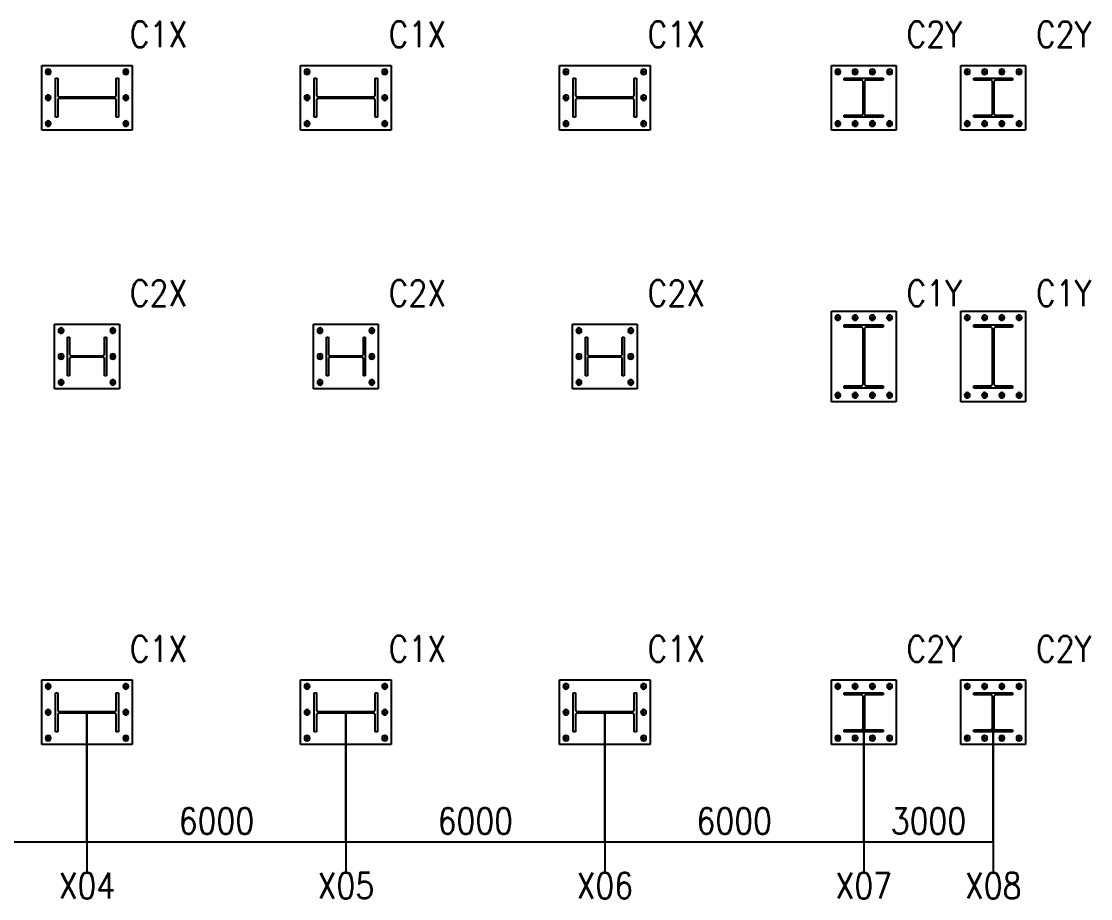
# Model space of a CAD drawing. Extents: x -230746 to 324000, y -671400 to 84185.
# Drawn here: x -208520 to -183742, y -26151 to -5811 of the extents above; entities that cross this region are included whole.
import ezdxf
from ezdxf.enums import TextEntityAlignment as Align

# ---------------------------------------------------------------- set-up
doc = ezdxf.new("R2010")
doc.units = 0
doc.header["$MEASUREMENT"] = 0
for name, color, linetype in [('_1-7_GRID', 7, 'CONTINUOUS'), ('_1-8_DIM', 7, 'CONTINUOUS'), ('_4-6_CS-M', 7, 'CONTINUOUS'), ('_4-A_C-TX', 7, 'CONTINUOUS'), ('bolt', 2, 'CONTINUOUS')]:
    doc.layers.add(name, color=color, linetype=linetype)
doc.styles.add('DRACAD', font='txt', dxfattribs={"width": 0.85, "bigfont": 'extfont2'})

msp = doc.modelspace()

# ---------------------------------------------------------------- linework, layer by layer
at = {"layer": '_1-7_GRID'}
for p, q in [((-207000, -24830.56301), (-207000, -21830.56301)), ((-201000, -24830.56301), (-201000, -21830.56301)), ((-195000, -24830.56301), (-195000, -21830.56301)), ((-189000, -24830.56301), (-189000, -21830.56301)), ((-186000, -24830.56301), (-186000, -21830.56301)), ((-225000, -24830.56301), (-186000, -24830.56301))]:
    msp.add_line(p, q, dxfattribs=at)
at = {"layer": '_1-8_DIM'}
for p, q in [((-207000, -21830.56301), (-207000, -25550.56301)), ((-201000, -21830.56301), (-201000, -25550.56301)), ((-195000, -21830.56301), (-195000, -25550.56301)), ((-189000, -21830.56301), (-189000, -25550.56301)), ((-186000, -21830.56301), (-186000, -25550.56301))]:
    msp.add_line(p, q, dxfattribs=at)
at = {"layer": '_4-6_CS-M'}
for p, q in [((-208050, -8330.56301), (-208050, -6830.56301)), ((-208050, -6830.56301), (-205950, -6830.56301)), ((-205950, -6830.56301), (-205950, -8330.56301)), ((-202050, -8330.56301), (-202050, -6830.56301)), ((-202050, -6830.56301), (-199950, -6830.56301)), ((-199950, -6830.56301), (-199950, -8330.56301)), ((-196050, -8330.56301), (-196050, -6830.56301)), ((-196050, -6830.56301), (-193950, -6830.56301)), ((-193950, -6830.56301), (-193950, -8330.56301)), ((-189750, -8330.56301), (-189750, -6830.56301)), ((-189750, -6830.56301), (-188250, -6830.56301)), ((-188250, -6830.56301), (-188250, -8330.56301)), ((-186750, -8330.56301), (-186750, -6830.56301)), ((-186750, -6830.56301), (-185250, -6830.56301)), ((-185250, -6830.56301), (-185250, -8330.56301)), ((-207732, -7130.56301), (-207678, -7130.56301)), ((-207732, -8030.56301), (-207732, -7130.56301)), ((-207678, -7130.56301), (-207678, -7525.06301)), ((-206322, -7130.56301), (-206268, -7130.56301)), ((-206322, -7525.06301), (-206322, -7130.56301)), ((-206268, -7130.56301), (-206268, -8030.56301)), ((-201732, -7130.56301), (-201678, -7130.56301)), ((-201732, -8030.56301), (-201732, -7130.56301)), ((-201678, -7130.56301), (-201678, -7525.06301)), ((-200322, -7130.56301), (-200268, -7130.56301)), ((-200322, -7525.06301), (-200322, -7130.56301)), ((-200268, -7130.56301), (-200268, -8030.56301)), ((-195732, -7130.56301), (-195678, -7130.56301)), ((-195732, -8030.56301), (-195732, -7130.56301)), ((-195678, -7130.56301), (-195678, -7525.06301)), ((-194322, -7130.56301), (-194268, -7130.56301)), ((-194322, -7525.06301), (-194322, -7130.56301)), ((-194268, -7130.56301), (-194268, -8030.56301)), ((-189450, -7130.56301), (-188550, -7130.56301)), ((-189450, -7175.56301), (-189450, -7130.56301)), ((-189054, -7175.56301), (-189450, -7175.56301)), ((-189034.5, -7180.78802), (-189054, -7175.56301)), ((-189020.22501, -7195.06301), (-189034.5, -7180.78802)), ((-188965.5, -7180.78802), (-188979.77499, -7195.06301)), ((-188946, -7175.56301), (-188965.5, -7180.78802)), ((-188550, -7175.56301), (-188946, -7175.56301)), ((-188550, -7130.56301), (-188550, -7175.56301)), ((-186450, -7130.56301), (-185550, -7130.56301)), ((-186450, -7175.56301), (-186450, -7130.56301)), ((-186054, -7175.56301), (-186450, -7175.56301)), ((-186034.5, -7180.78802), (-186054, -7175.56301)), ((-186020.22501, -7195.06301), (-186034.5, -7180.78802)), ((-185965.5, -7180.78802), (-185979.77499, -7195.06301)), ((-185946, -7175.56301), (-185965.5, -7180.78802)), ((-185550, -7175.56301), (-185946, -7175.56301)), ((-185550, -7130.56301), (-185550, -7175.56301)), ((-189015, -7214.56301), (-189020.22501, -7195.06301)), ((-189015, -7946.56301), (-189015, -7214.56301)), ((-188979.77499, -7195.06301), (-188985, -7214.56301)), ((-188985, -7214.56301), (-188985, -7946.56301)), ((-186015, -7214.56301), (-186020.22501, -7195.06301)), ((-186015, -7946.56301), (-186015, -7214.56301)), ((-185979.77499, -7195.06301), (-185985, -7214.56301)), ((-185985, -7214.56301), (-185985, -7946.56301)), ((-207678, -7525.06301), (-207672.77499, -7544.56301)), ((-207672.77499, -7616.56301), (-207678, -7636.06301)), ((-207678, -7636.06301), (-207678, -8030.56301)), ((-207672.77499, -7544.56301), (-207658.5, -7558.838)), ((-207658.5, -7602.28802), (-207672.77499, -7616.56301)), ((-207658.5, -7558.838), (-207639, -7564.06301)), ((-207639, -7597.06301), (-207658.5, -7602.28802)), ((-207639, -7564.06301), (-206361, -7564.06301)), ((-206361, -7597.06301), (-207639, -7597.06301)), ((-206361, -7564.06301), (-206341.5, -7558.838)), ((-206341.5, -7602.28802), (-206361, -7597.06301)), ((-206341.5, -7558.838), (-206327.22501, -7544.56301)), ((-206327.22501, -7616.56301), (-206341.5, -7602.28802)), ((-206327.22501, -7544.56301), (-206322, -7525.06301)), ((-206322, -7636.06301), (-206327.22501, -7616.56301)), ((-206322, -8030.56301), (-206322, -7636.06301)), ((-201678, -7525.06301), (-201672.77499, -7544.56301)), ((-201672.77499, -7616.56301), (-201678, -7636.06301)), ((-201678, -7636.06301), (-201678, -8030.56301)), ((-201672.77499, -7544.56301), (-201658.5, -7558.838)), ((-201658.5, -7602.28802), (-201672.77499, -7616.56301)), ((-201658.5, -7558.838), (-201639, -7564.06301)), ((-201639, -7597.06301), (-201658.5, -7602.28802)), ((-201639, -7564.06301), (-200361, -7564.06301)), ((-200361, -7597.06301), (-201639, -7597.06301)), ((-200361, -7564.06301), (-200341.5, -7558.838)), ((-200341.5, -7602.28802), (-200361, -7597.06301)), ((-200341.5, -7558.838), (-200327.22501, -7544.56301)), ((-200327.22501, -7616.56301), (-200341.5, -7602.28802)), ((-200327.22501, -7544.56301), (-200322, -7525.06301)), ((-200322, -7636.06301), (-200327.22501, -7616.56301)), ((-200322, -8030.56301), (-200322, -7636.06301)), ((-195678, -7525.06301), (-195672.77499, -7544.56301)), ((-195672.77499, -7616.56301), (-195678, -7636.06301)), ((-195678, -7636.06301), (-195678, -8030.56301)), ((-195672.77499, -7544.56301), (-195658.5, -7558.838)), ((-195658.5, -7602.28802), (-195672.77499, -7616.56301)), ((-195658.5, -7558.838), (-195639, -7564.06301)), ((-195639, -7597.06301), (-195658.5, -7602.28802)), ((-195639, -7564.06301), (-194361, -7564.06301)), ((-194361, -7597.06301), (-195639, -7597.06301)), ((-194361, -7564.06301), (-194341.5, -7558.838)), ((-194341.5, -7602.28802), (-194361, -7597.06301)), ((-194341.5, -7558.838), (-194327.22501, -7544.56301)), ((-194327.22501, -7616.56301), (-194341.5, -7602.28802)), ((-194327.22501, -7544.56301), (-194322, -7525.06301)), ((-194322, -7636.06301), (-194327.22501, -7616.56301)), ((-194322, -8030.56301), (-194322, -7636.06301)), ((-207678, -8030.56301), (-207732, -8030.56301)), ((-206268, -8030.56301), (-206322, -8030.56301)), ((-201678, -8030.56301), (-201732, -8030.56301)), ((-200268, -8030.56301), (-200322, -8030.56301)), ((-195678, -8030.56301), (-195732, -8030.56301)), ((-194268, -8030.56301), (-194322, -8030.56301)), ((-189450, -7985.56301), (-189054, -7985.56301)), ((-189450, -8030.56301), (-189450, -7985.56301)), ((-188550, -8030.56301), (-189450, -8030.56301)), ((-189054, -7985.56301), (-189034.5, -7980.338)), ((-189034.5, -7980.338), (-189020.22501, -7966.06301)), ((-189020.22501, -7966.06301), (-189015, -7946.56301)), ((-188985, -7946.56301), (-188979.77499, -7966.06301)), ((-188979.77499, -7966.06301), (-188965.5, -7980.338)), ((-188965.5, -7980.338), (-188946, -7985.56301)), ((-188946, -7985.56301), (-188550, -7985.56301)), ((-188550, -7985.56301), (-188550, -8030.56301)), ((-186450, -7985.56301), (-186054, -7985.56301)), ((-186450, -8030.56301), (-186450, -7985.56301)), ((-185550, -8030.56301), (-186450, -8030.56301)), ((-186054, -7985.56301), (-186034.5, -7980.338)), ((-186034.5, -7980.338), (-186020.22501, -7966.06301)), ((-186020.22501, -7966.06301), (-186015, -7946.56301)), ((-185985, -7946.56301), (-185979.77499, -7966.06301)), ((-185979.77499, -7966.06301), (-185965.5, -7980.338)), ((-185965.5, -7980.338), (-185946, -7985.56301)), ((-185946, -7985.56301), (-185550, -7985.56301)), ((-185550, -7985.56301), (-185550, -8030.56301)), ((-205950, -8330.56301), (-208050, -8330.56301)), ((-199950, -8330.56301), (-202050, -8330.56301)), ((-193950, -8330.56301), (-196050, -8330.56301)), ((-188250, -8330.56301), (-189750, -8330.56301)), ((-185250, -8330.56301), (-186750, -8330.56301)), ((-189750, -14630.56301), (-189750, -12530.56301)), ((-189750, -12530.56301), (-188250, -12530.56301)), ((-188250, -12530.56301), (-188250, -14630.56301)), ((-186750, -14630.56301), (-186750, -12530.56301)), ((-186750, -12530.56301), (-185250, -12530.56301)), ((-185250, -12530.56301), (-185250, -14630.56301)), ((-207750, -14330.56301), (-207750, -12830.56301)), ((-207750, -12830.56301), (-206250, -12830.56301)), ((-206250, -12830.56301), (-206250, -14330.56301)), ((-201750, -14330.56301), (-201750, -12830.56301)), ((-201750, -12830.56301), (-200250, -12830.56301)), ((-200250, -12830.56301), (-200250, -14330.56301)), ((-195750, -14330.56301), (-195750, -12830.56301)), ((-195750, -12830.56301), (-194250, -12830.56301)), ((-194250, -12830.56301), (-194250, -14330.56301)), ((-189450, -12848.56301), (-188550, -12848.56301)), ((-189450, -12902.56301), (-189450, -12848.56301)), ((-188550, -12848.56301), (-188550, -12902.56301)), ((-186450, -12848.56301), (-185550, -12848.56301)), ((-186450, -12902.56301), (-186450, -12848.56301)), ((-185550, -12848.56301), (-185550, -12902.56301)), ((-207450, -13130.56301), (-207405, -13130.56301)), ((-207450, -14030.56301), (-207450, -13130.56301)), ((-207405, -13130.56301), (-207405, -13526.56301)), ((-206595, -13130.56301), (-206550, -13130.56301)), ((-206595, -13526.56301), (-206595, -13130.56301)), ((-206550, -13130.56301), (-206550, -14030.56301)), ((-201450, -13130.56301), (-201405, -13130.56301)), ((-201450, -14030.56301), (-201450, -13130.56301)), ((-201405, -13130.56301), (-201405, -13526.56301)), ((-200595, -13130.56301), (-200550, -13130.56301)), ((-200595, -13526.56301), (-200595, -13130.56301)), ((-200550, -13130.56301), (-200550, -14030.56301)), ((-195450, -13130.56301), (-195405, -13130.56301)), ((-195450, -14030.56301), (-195450, -13130.56301)), ((-195405, -13130.56301), (-195405, -13526.56301)), ((-194595, -13130.56301), (-194550, -13130.56301)), ((-194595, -13526.56301), (-194595, -13130.56301)), ((-194550, -13130.56301), (-194550, -14030.56301)), ((-189055.5, -12902.56301), (-189450, -12902.56301)), ((-189036, -12907.78802), (-189055.5, -12902.56301)), ((-189021.72501, -12922.06301), (-189036, -12907.78802)), ((-189016.5, -12941.56301), (-189021.72501, -12922.06301)), ((-189016.5, -14219.56301), (-189016.5, -12941.56301)), ((-188978.27499, -12922.06301), (-188983.5, -12941.56301)), ((-188983.5, -12941.56301), (-188983.5, -14219.56301)), ((-188964, -12907.78802), (-188978.27499, -12922.06301)), ((-188944.5, -12902.56301), (-188964, -12907.78802)), ((-188550, -12902.56301), (-188944.5, -12902.56301)), ((-186055.5, -12902.56301), (-186450, -12902.56301)), ((-186036, -12907.78802), (-186055.5, -12902.56301)), ((-186021.72501, -12922.06301), (-186036, -12907.78802)), ((-186016.5, -12941.56301), (-186021.72501, -12922.06301)), ((-186016.5, -14219.56301), (-186016.5, -12941.56301)), ((-185978.27499, -12922.06301), (-185983.5, -12941.56301)), ((-185983.5, -12941.56301), (-185983.5, -14219.56301)), ((-185964, -12907.78802), (-185978.27499, -12922.06301)), ((-185944.5, -12902.56301), (-185964, -12907.78802)), ((-185550, -12902.56301), (-185944.5, -12902.56301)), ((-207405, -13526.56301), (-207399.77499, -13546.06301)), ((-207399.77499, -13615.06301), (-207405, -13634.56301)), ((-207399.77499, -13546.06301), (-207385.5, -13560.338)), ((-207385.5, -13600.78802), (-207399.77499, -13615.06301)), ((-207385.5, -13560.338), (-207366, -13565.56301)), ((-207366, -13595.56301), (-207385.5, -13600.78802)), ((-207366, -13565.56301), (-206634, -13565.56301)), ((-206634, -13595.56301), (-207366, -13595.56301)), ((-206634, -13565.56301), (-206614.5, -13560.338)), ((-206614.5, -13600.78802), (-206634, -13595.56301)), ((-206614.5, -13560.338), (-206600.22501, -13546.06301)), ((-206600.22501, -13615.06301), (-206614.5, -13600.78802)), ((-206600.22501, -13546.06301), (-206595, -13526.56301)), ((-206595, -13634.56301), (-206600.22501, -13615.06301)), ((-201405, -13526.56301), (-201399.77499, -13546.06301)), ((-201399.77499, -13615.06301), (-201405, -13634.56301)), ((-201399.77499, -13546.06301), (-201385.5, -13560.338)), ((-201385.5, -13600.78802), (-201399.77499, -13615.06301)), ((-201385.5, -13560.338), (-201366, -13565.56301)), ((-201366, -13595.56301), (-201385.5, -13600.78802)), ((-201366, -13565.56301), (-200634, -13565.56301)), ((-200634, -13595.56301), (-201366, -13595.56301)), ((-200634, -13565.56301), (-200614.5, -13560.338)), ((-200614.5, -13600.78802), (-200634, -13595.56301)), ((-200614.5, -13560.338), (-200600.22501, -13546.06301)), ((-200600.22501, -13615.06301), (-200614.5, -13600.78802)), ((-200600.22501, -13546.06301), (-200595, -13526.56301)), ((-200595, -13634.56301), (-200600.22501, -13615.06301)), ((-195405, -13526.56301), (-195399.77499, -13546.06301)), ((-195399.77499, -13615.06301), (-195405, -13634.56301)), ((-195399.77499, -13546.06301), (-195385.5, -13560.338)), ((-195385.5, -13600.78802), (-195399.77499, -13615.06301)), ((-195385.5, -13560.338), (-195366, -13565.56301)), ((-195366, -13595.56301), (-195385.5, -13600.78802)), ((-195366, -13565.56301), (-194634, -13565.56301)), ((-194634, -13595.56301), (-195366, -13595.56301)), ((-194634, -13565.56301), (-194614.5, -13560.338)), ((-194614.5, -13600.78802), (-194634, -13595.56301)), ((-194614.5, -13560.338), (-194600.22501, -13546.06301)), ((-194600.22501, -13615.06301), (-194614.5, -13600.78802)), ((-194600.22501, -13546.06301), (-194595, -13526.56301)), ((-194595, -13634.56301), (-194600.22501, -13615.06301)), ((-207405, -13634.56301), (-207405, -14030.56301)), ((-206595, -14030.56301), (-206595, -13634.56301)), ((-201405, -13634.56301), (-201405, -14030.56301)), ((-200595, -14030.56301), (-200595, -13634.56301)), ((-195405, -13634.56301), (-195405, -14030.56301)), ((-194595, -14030.56301), (-194595, -13634.56301)), ((-207405, -14030.56301), (-207450, -14030.56301)), ((-206550, -14030.56301), (-206595, -14030.56301)), ((-201405, -14030.56301), (-201450, -14030.56301)), ((-200550, -14030.56301), (-200595, -14030.56301)), ((-195405, -14030.56301), (-195450, -14030.56301)), ((-194550, -14030.56301), (-194595, -14030.56301)), ((-206250, -14330.56301), (-207750, -14330.56301)), ((-200250, -14330.56301), (-201750, -14330.56301)), ((-194250, -14330.56301), (-195750, -14330.56301)), ((-189450, -14258.56301), (-189055.5, -14258.56301)), ((-189450, -14312.56301), (-189450, -14258.56301)), ((-188550, -14312.56301), (-189450, -14312.56301)), ((-189055.5, -14258.56301), (-189036, -14253.338)), ((-189036, -14253.338), (-189021.72501, -14239.06301)), ((-189021.72501, -14239.06301), (-189016.5, -14219.56301)), ((-188983.5, -14219.56301), (-188978.27499, -14239.06301)), ((-188978.27499, -14239.06301), (-188964, -14253.338)), ((-188964, -14253.338), (-188944.5, -14258.56301)), ((-188944.5, -14258.56301), (-188550, -14258.56301)), ((-188550, -14258.56301), (-188550, -14312.56301)), ((-186450, -14258.56301), (-186055.5, -14258.56301)), ((-186450, -14312.56301), (-186450, -14258.56301)), ((-185550, -14312.56301), (-186450, -14312.56301)), ((-186055.5, -14258.56301), (-186036, -14253.338)), ((-186036, -14253.338), (-186021.72501, -14239.06301)), ((-186021.72501, -14239.06301), (-186016.5, -14219.56301)), ((-185983.5, -14219.56301), (-185978.27499, -14239.06301)), ((-185978.27499, -14239.06301), (-185964, -14253.338)), ((-185964, -14253.338), (-185944.5, -14258.56301)), ((-185944.5, -14258.56301), (-185550, -14258.56301)), ((-185550, -14258.56301), (-185550, -14312.56301)), ((-188250, -14630.56301), (-189750, -14630.56301)), ((-185250, -14630.56301), (-186750, -14630.56301)), ((-208050, -22580.56301), (-208050, -21080.56301)), ((-208050, -21080.56301), (-205950, -21080.56301)), ((-205950, -21080.56301), (-205950, -22580.56301)), ((-202050, -22580.56301), (-202050, -21080.56301)), ((-202050, -21080.56301), (-199950, -21080.56301)), ((-199950, -21080.56301), (-199950, -22580.56301)), ((-196050, -22580.56301), (-196050, -21080.56301)), ((-196050, -21080.56301), (-193950, -21080.56301)), ((-193950, -21080.56301), (-193950, -22580.56301)), ((-189750, -22580.56301), (-189750, -21080.56301)), ((-189750, -21080.56301), (-188250, -21080.56301)), ((-188250, -21080.56301), (-188250, -22580.56301)), ((-186750, -22580.56301), (-186750, -21080.56301)), ((-186750, -21080.56301), (-185250, -21080.56301)), ((-185250, -21080.56301), (-185250, -22580.56301)), ((-207732, -21380.56301), (-207678, -21380.56301)), ((-207732, -22280.56301), (-207732, -21380.56301)), ((-207678, -21380.56301), (-207678, -21775.06301)), ((-206322, -21380.56301), (-206268, -21380.56301)), ((-206322, -21775.06301), (-206322, -21380.56301)), ((-206268, -21380.56301), (-206268, -22280.56301)), ((-201732, -21380.56301), (-201678, -21380.56301)), ((-201732, -22280.56301), (-201732, -21380.56301)), ((-201678, -21380.56301), (-201678, -21775.06301)), ((-200322, -21380.56301), (-200268, -21380.56301)), ((-200322, -21775.06301), (-200322, -21380.56301)), ((-200268, -21380.56301), (-200268, -22280.56301)), ((-195732, -21380.56301), (-195678, -21380.56301)), ((-195732, -22280.56301), (-195732, -21380.56301)), ((-195678, -21380.56301), (-195678, -21775.06301)), ((-194322, -21380.56301), (-194268, -21380.56301)), ((-194322, -21775.06301), (-194322, -21380.56301)), ((-194268, -21380.56301), (-194268, -22280.56301)), ((-189450, -21380.56301), (-188550, -21380.56301)), ((-189450, -21425.56301), (-189450, -21380.56301)), ((-189054, -21425.56301), (-189450, -21425.56301)), ((-189034.5, -21430.78802), (-189054, -21425.56301)), ((-189020.22501, -21445.06301), (-189034.5, -21430.78802)), ((-189015, -21464.56301), (-189020.22501, -21445.06301)), ((-189015, -22196.56301), (-189015, -21464.56301)), ((-188979.77499, -21445.06301), (-188985, -21464.56301)), ((-188985, -21464.56301), (-188985, -22196.56301)), ((-188965.5, -21430.78802), (-188979.77499, -21445.06301)), ((-188946, -21425.56301), (-188965.5, -21430.78802)), ((-188550, -21425.56301), (-188946, -21425.56301)), ((-188550, -21380.56301), (-188550, -21425.56301)), ((-186450, -21380.56301), (-185550, -21380.56301)), ((-186450, -21425.56301), (-186450, -21380.56301)), ((-186054, -21425.56301), (-186450, -21425.56301)), ((-186034.5, -21430.78802), (-186054, -21425.56301)), ((-186020.22501, -21445.06301), (-186034.5, -21430.78802)), ((-186015, -21464.56301), (-186020.22501, -21445.06301)), ((-186015, -22196.56301), (-186015, -21464.56301)), ((-185979.77499, -21445.06301), (-185985, -21464.56301)), ((-185985, -21464.56301), (-185985, -22196.56301)), ((-185965.5, -21430.78802), (-185979.77499, -21445.06301)), ((-185946, -21425.56301), (-185965.5, -21430.78802)), ((-185550, -21425.56301), (-185946, -21425.56301)), ((-185550, -21380.56301), (-185550, -21425.56301)), ((-207678, -21775.06301), (-207672.77499, -21794.56301)), ((-207672.77499, -21794.56301), (-207658.5, -21808.838)), ((-206341.5, -21808.838), (-206327.22501, -21794.56301)), ((-206327.22501, -21794.56301), (-206322, -21775.06301)), ((-201678, -21775.06301), (-201672.77499, -21794.56301)), ((-201672.77499, -21794.56301), (-201658.5, -21808.838)), ((-200341.5, -21808.838), (-200327.22501, -21794.56301)), ((-200327.22501, -21794.56301), (-200322, -21775.06301)), ((-195678, -21775.06301), (-195672.77499, -21794.56301)), ((-195672.77499, -21794.56301), (-195658.5, -21808.838)), ((-194341.5, -21808.838), (-194327.22501, -21794.56301)), ((-194327.22501, -21794.56301), (-194322, -21775.06301)), ((-207672.77499, -21866.56301), (-207678, -21886.06301)), ((-207678, -21886.06301), (-207678, -22280.56301)), ((-207658.5, -21852.28802), (-207672.77499, -21866.56301)), ((-207658.5, -21808.838), (-207639, -21814.06301)), ((-207639, -21847.06301), (-207658.5, -21852.28802)), ((-207639, -21814.06301), (-206361, -21814.06301)), ((-206361, -21847.06301), (-207639, -21847.06301)), ((-206361, -21814.06301), (-206341.5, -21808.838)), ((-206341.5, -21852.28802), (-206361, -21847.06301)), ((-206327.22501, -21866.56301), (-206341.5, -21852.28802)), ((-206322, -21886.06301), (-206327.22501, -21866.56301)), ((-206322, -22280.56301), (-206322, -21886.06301)), ((-201672.77499, -21866.56301), (-201678, -21886.06301)), ((-201678, -21886.06301), (-201678, -22280.56301)), ((-201658.5, -21852.28802), (-201672.77499, -21866.56301)), ((-201658.5, -21808.838), (-201639, -21814.06301)), ((-201639, -21847.06301), (-201658.5, -21852.28802)), ((-201639, -21814.06301), (-200361, -21814.06301)), ((-200361, -21847.06301), (-201639, -21847.06301)), ((-200361, -21814.06301), (-200341.5, -21808.838)), ((-200341.5, -21852.28802), (-200361, -21847.06301)), ((-200327.22501, -21866.56301), (-200341.5, -21852.28802)), ((-200322, -21886.06301), (-200327.22501, -21866.56301)), ((-200322, -22280.56301), (-200322, -21886.06301)), ((-195672.77499, -21866.56301), (-195678, -21886.06301)), ((-195678, -21886.06301), (-195678, -22280.56301)), ((-195658.5, -21852.28802), (-195672.77499, -21866.56301)), ((-195658.5, -21808.838), (-195639, -21814.06301)), ((-195639, -21847.06301), (-195658.5, -21852.28802)), ((-195639, -21814.06301), (-194361, -21814.06301)), ((-194361, -21847.06301), (-195639, -21847.06301)), ((-194361, -21814.06301), (-194341.5, -21808.838)), ((-194341.5, -21852.28802), (-194361, -21847.06301)), ((-194327.22501, -21866.56301), (-194341.5, -21852.28802)), ((-194322, -21886.06301), (-194327.22501, -21866.56301)), ((-194322, -22280.56301), (-194322, -21886.06301)), ((-207678, -22280.56301), (-207732, -22280.56301)), ((-206268, -22280.56301), (-206322, -22280.56301)), ((-201678, -22280.56301), (-201732, -22280.56301)), ((-200268, -22280.56301), (-200322, -22280.56301)), ((-195678, -22280.56301), (-195732, -22280.56301)), ((-194268, -22280.56301), (-194322, -22280.56301)), ((-189450, -22235.56301), (-189054, -22235.56301)), ((-189450, -22280.56301), (-189450, -22235.56301)), ((-188550, -22280.56301), (-189450, -22280.56301)), ((-189054, -22235.56301), (-189034.5, -22230.338)), ((-189034.5, -22230.338), (-189020.22501, -22216.06301)), ((-189020.22501, -22216.06301), (-189015, -22196.56301)), ((-188985, -22196.56301), (-188979.77499, -22216.06301)), ((-188979.77499, -22216.06301), (-188965.5, -22230.338)), ((-188965.5, -22230.338), (-188946, -22235.56301)), ((-188946, -22235.56301), (-188550, -22235.56301)), ((-188550, -22235.56301), (-188550, -22280.56301)), ((-186450, -22235.56301), (-186054, -22235.56301)), ((-186450, -22280.56301), (-186450, -22235.56301)), ((-185550, -22280.56301), (-186450, -22280.56301)), ((-186054, -22235.56301), (-186034.5, -22230.338)), ((-186034.5, -22230.338), (-186020.22501, -22216.06301)), ((-186020.22501, -22216.06301), (-186015, -22196.56301)), ((-185985, -22196.56301), (-185979.77499, -22216.06301)), ((-185979.77499, -22216.06301), (-185965.5, -22230.338)), ((-185965.5, -22230.338), (-185946, -22235.56301)), ((-185946, -22235.56301), (-185550, -22235.56301)), ((-185550, -22235.56301), (-185550, -22280.56301)), ((-205950, -22580.56301), (-208050, -22580.56301)), ((-199950, -22580.56301), (-202050, -22580.56301)), ((-193950, -22580.56301), (-196050, -22580.56301)), ((-188250, -22580.56301), (-189750, -22580.56301)), ((-185250, -22580.56301), (-186750, -22580.56301))]:
    msp.add_line(p, q, dxfattribs=at)
at = {"layer": '_4-6_CS-M', "extrusion": (0, 0, -1)}
for centre in [(207900, -6980.56301), (206100, -6980.56301), (201900, -6980.56301), (200100, -6980.56301), (195900, -6980.56301), (194100, -6980.56301), (189600, -6980.56301), (189200, -6980.56301), (188800, -6980.56301), (188400, -6980.56301), (186600, -6980.56301), (186200, -6980.56301), (185800, -6980.56301), (185400, -6980.56301), (207900, -7580.56301), (206100, -7580.56301), (201900, -7580.56301), (200100, -7580.56301), (195900, -7580.56301), (194100, -7580.56301), (207900, -8180.56301), (206100, -8180.56301), (201900, -8180.56301), (200100, -8180.56301), (195900, -8180.56301), (194100, -8180.56301), (189600, -8180.56301), (189200, -8180.56301), (188800, -8180.56301), (188400, -8180.56301), (186600, -8180.56301), (186200, -8180.56301), (185800, -8180.56301), (185400, -8180.56301), (189600, -12680.56301), (189200, -12680.56301), (188800, -12680.56301), (188400, -12680.56301), (186600, -12680.56301), (186200, -12680.56301), (185800, -12680.56301), (185400, -12680.56301), (207600, -12980.56301), (206400, -12980.56301), (201600, -12980.56301), (200400, -12980.56301), (195600, -12980.56301), (194400, -12980.56301), (207600, -13580.56301), (206400, -13580.56301), (201600, -13580.56301), (200400, -13580.56301), (195600, -13580.56301), (194400, -13580.56301), (207600, -14180.56301), (206400, -14180.56301), (201600, -14180.56301), (200400, -14180.56301), (195600, -14180.56301), (194400, -14180.56301), (189600, -14480.56301), (189200, -14480.56301), (188800, -14480.56301), (188400, -14480.56301), (186600, -14480.56301), (186200, -14480.56301), (185800, -14480.56301), (185400, -14480.56301), (207900, -21230.56301), (206100, -21230.56301), (201900, -21230.56301), (200100, -21230.56301), (195900, -21230.56301), (194100, -21230.56301), (189600, -21230.56301), (189200, -21230.56301), (188800, -21230.56301), (188400, -21230.56301), (186600, -21230.56301), (186200, -21230.56301), (185800, -21230.56301), (185400, -21230.56301), (207900, -21830.56301), (206100, -21830.56301), (201900, -21830.56301), (200100, -21830.56301), (195900, -21830.56301), (194100, -21830.56301), (207900, -22430.56301), (206100, -22430.56301), (201900, -22430.56301), (200100, -22430.56301), (195900, -22430.56301), (194100, -22430.56301), (189600, -22430.56301), (189200, -22430.56301), (188800, -22430.56301), (188400, -22430.56301), (186600, -22430.56301), (186200, -22430.56301), (185800, -22430.56301), (185400, -22430.56301)]:
    msp.add_circle(centre, 61.5, dxfattribs=at)
at = {"layer": 'bolt'}
for p, q in [((-207900, -7047.06301), (-207900, -6914.06301)), ((-206100, -7047.06301), (-206100, -6914.06301)), ((-201900, -7047.06301), (-201900, -6914.06301)), ((-200100, -7047.06301), (-200100, -6914.06301)), ((-195900, -7047.06301), (-195900, -6914.06301)), ((-194100, -7047.06301), (-194100, -6914.06301)), ((-189600, -7047.06301), (-189600, -6914.06301)), ((-189200, -7047.06301), (-189200, -6914.06301)), ((-188800, -7047.06301), (-188800, -6914.06301)), ((-188400, -7047.06301), (-188400, -6914.06301)), ((-186600, -7047.06301), (-186600, -6914.06301)), ((-186200, -7047.06301), (-186200, -6914.06301)), ((-185800, -7047.06301), (-185800, -6914.06301)), ((-185400, -7047.06301), (-185400, -6914.06301)), ((-207966.5, -6980.56301), (-207833.5, -6980.56301)), ((-206166.5, -6980.56301), (-206033.5, -6980.56301)), ((-201966.5, -6980.56301), (-201833.5, -6980.56301)), ((-200166.5, -6980.56301), (-200033.5, -6980.56301)), ((-195966.5, -6980.56301), (-195833.5, -6980.56301)), ((-194166.5, -6980.56301), (-194033.5, -6980.56301)), ((-189666.5, -6980.56301), (-189533.5, -6980.56301)), ((-189266.5, -6980.56301), (-189133.5, -6980.56301)), ((-188866.5, -6980.56301), (-188733.5, -6980.56301)), ((-188466.5, -6980.56301), (-188333.5, -6980.56301)), ((-186666.5, -6980.56301), (-186533.5, -6980.56301)), ((-186266.5, -6980.56301), (-186133.5, -6980.56301)), ((-185866.5, -6980.56301), (-185733.5, -6980.56301)), ((-185466.5, -6980.56301), (-185333.5, -6980.56301)), ((-207966.5, -7580.56301), (-207833.5, -7580.56301)), ((-207900, -7647.06301), (-207900, -7514.06301)), ((-206166.5, -7580.56301), (-206033.5, -7580.56301)), ((-206100, -7647.06301), (-206100, -7514.06301)), ((-201966.5, -7580.56301), (-201833.5, -7580.56301)), ((-201900, -7647.06301), (-201900, -7514.06301)), ((-200166.5, -7580.56301), (-200033.5, -7580.56301)), ((-200100, -7647.06301), (-200100, -7514.06301)), ((-195966.5, -7580.56301), (-195833.5, -7580.56301)), ((-195900, -7647.06301), (-195900, -7514.06301)), ((-194166.5, -7580.56301), (-194033.5, -7580.56301)), ((-194100, -7647.06301), (-194100, -7514.06301)), ((-207900, -8247.06301), (-207900, -8114.06301)), ((-206100, -8247.06301), (-206100, -8114.06301)), ((-201900, -8247.06301), (-201900, -8114.06301)), ((-200100, -8247.06301), (-200100, -8114.06301)), ((-195900, -8247.06301), (-195900, -8114.06301)), ((-194100, -8247.06301), (-194100, -8114.06301)), ((-189600, -8247.06301), (-189600, -8114.06301)), ((-189200, -8247.06301), (-189200, -8114.06301)), ((-188800, -8247.06301), (-188800, -8114.06301)), ((-188400, -8247.06301), (-188400, -8114.06301)), ((-186600, -8247.06301), (-186600, -8114.06301)), ((-186200, -8247.06301), (-186200, -8114.06301)), ((-185800, -8247.06301), (-185800, -8114.06301)), ((-185400, -8247.06301), (-185400, -8114.06301)), ((-207966.5, -8180.56301), (-207833.5, -8180.56301)), ((-206166.5, -8180.56301), (-206033.5, -8180.56301)), ((-201966.5, -8180.56301), (-201833.5, -8180.56301)), ((-200166.5, -8180.56301), (-200033.5, -8180.56301)), ((-195966.5, -8180.56301), (-195833.5, -8180.56301)), ((-194166.5, -8180.56301), (-194033.5, -8180.56301)), ((-189666.5, -8180.56301), (-189533.5, -8180.56301)), ((-189266.5, -8180.56301), (-189133.5, -8180.56301)), ((-188866.5, -8180.56301), (-188733.5, -8180.56301)), ((-188466.5, -8180.56301), (-188333.5, -8180.56301)), ((-186666.5, -8180.56301), (-186533.5, -8180.56301)), ((-186266.5, -8180.56301), (-186133.5, -8180.56301)), ((-185866.5, -8180.56301), (-185733.5, -8180.56301)), ((-185466.5, -8180.56301), (-185333.5, -8180.56301)), ((-189600, -12747.06301), (-189600, -12614.06301)), ((-189200, -12747.06301), (-189200, -12614.06301)), ((-188800, -12747.06301), (-188800, -12614.06301)), ((-188400, -12747.06301), (-188400, -12614.06301)), ((-186600, -12747.06301), (-186600, -12614.06301)), ((-186200, -12747.06301), (-186200, -12614.06301)), ((-185800, -12747.06301), (-185800, -12614.06301)), ((-185400, -12747.06301), (-185400, -12614.06301)), ((-189666.5, -12680.56301), (-189533.5, -12680.56301)), ((-189266.5, -12680.56301), (-189133.5, -12680.56301)), ((-188866.5, -12680.56301), (-188733.5, -12680.56301)), ((-188466.5, -12680.56301), (-188333.5, -12680.56301)), ((-186666.5, -12680.56301), (-186533.5, -12680.56301)), ((-186266.5, -12680.56301), (-186133.5, -12680.56301)), ((-185866.5, -12680.56301), (-185733.5, -12680.56301)), ((-185466.5, -12680.56301), (-185333.5, -12680.56301)), ((-207666.5, -12980.56301), (-207533.5, -12980.56301)), ((-207600, -13047.06301), (-207600, -12914.06301)), ((-206466.5, -12980.56301), (-206333.5, -12980.56301)), ((-206400, -13047.06301), (-206400, -12914.06301)), ((-201666.5, -12980.56301), (-201533.5, -12980.56301)), ((-201600, -13047.06301), (-201600, -12914.06301)), ((-200466.5, -12980.56301), (-200333.5, -12980.56301)), ((-200400, -13047.06301), (-200400, -12914.06301)), ((-195666.5, -12980.56301), (-195533.5, -12980.56301)), ((-195600, -13047.06301), (-195600, -12914.06301)), ((-194466.5, -12980.56301), (-194333.5, -12980.56301)), ((-194400, -13047.06301), (-194400, -12914.06301)), ((-207666.5, -13580.56301), (-207533.5, -13580.56301)), ((-207600, -13647.06301), (-207600, -13514.06301)), ((-206466.5, -13580.56301), (-206333.5, -13580.56301)), ((-206400, -13647.06301), (-206400, -13514.06301)), ((-201666.5, -13580.56301), (-201533.5, -13580.56301)), ((-201600, -13647.06301), (-201600, -13514.06301)), ((-200466.5, -13580.56301), (-200333.5, -13580.56301)), ((-200400, -13647.06301), (-200400, -13514.06301)), ((-195666.5, -13580.56301), (-195533.5, -13580.56301)), ((-195600, -13647.06301), (-195600, -13514.06301)), ((-194466.5, -13580.56301), (-194333.5, -13580.56301)), ((-194400, -13647.06301), (-194400, -13514.06301)), ((-207600, -14247.06301), (-207600, -14114.06301)), ((-206400, -14247.06301), (-206400, -14114.06301)), ((-201600, -14247.06301), (-201600, -14114.06301)), ((-200400, -14247.06301), (-200400, -14114.06301)), ((-195600, -14247.06301), (-195600, -14114.06301)), ((-194400, -14247.06301), (-194400, -14114.06301)), ((-207666.5, -14180.56301), (-207533.5, -14180.56301)), ((-206466.5, -14180.56301), (-206333.5, -14180.56301)), ((-201666.5, -14180.56301), (-201533.5, -14180.56301)), ((-200466.5, -14180.56301), (-200333.5, -14180.56301)), ((-195666.5, -14180.56301), (-195533.5, -14180.56301)), ((-194466.5, -14180.56301), (-194333.5, -14180.56301)), ((-189666.5, -14480.56301), (-189533.5, -14480.56301)), ((-189600, -14547.06301), (-189600, -14414.06301)), ((-189266.5, -14480.56301), (-189133.5, -14480.56301)), ((-189200, -14547.06301), (-189200, -14414.06301)), ((-188866.5, -14480.56301), (-188733.5, -14480.56301)), ((-188800, -14547.06301), (-188800, -14414.06301)), ((-188466.5, -14480.56301), (-188333.5, -14480.56301)), ((-188400, -14547.06301), (-188400, -14414.06301)), ((-186666.5, -14480.56301), (-186533.5, -14480.56301)), ((-186600, -14547.06301), (-186600, -14414.06301)), ((-186266.5, -14480.56301), (-186133.5, -14480.56301)), ((-186200, -14547.06301), (-186200, -14414.06301)), ((-185866.5, -14480.56301), (-185733.5, -14480.56301)), ((-185800, -14547.06301), (-185800, -14414.06301)), ((-185466.5, -14480.56301), (-185333.5, -14480.56301)), ((-185400, -14547.06301), (-185400, -14414.06301)), ((-207966.5, -21230.56301), (-207833.5, -21230.56301)), ((-207900, -21297.06301), (-207900, -21164.06301)), ((-206166.5, -21230.56301), (-206033.5, -21230.56301)), ((-206100, -21297.06301), (-206100, -21164.06301)), ((-201966.5, -21230.56301), (-201833.5, -21230.56301)), ((-201900, -21297.06301), (-201900, -21164.06301)), ((-200166.5, -21230.56301), (-200033.5, -21230.56301)), ((-200100, -21297.06301), (-200100, -21164.06301)), ((-195966.5, -21230.56301), (-195833.5, -21230.56301)), ((-195900, -21297.06301), (-195900, -21164.06301)), ((-194166.5, -21230.56301), (-194033.5, -21230.56301)), ((-194100, -21297.06301), (-194100, -21164.06301)), ((-189666.5, -21230.56301), (-189533.5, -21230.56301)), ((-189600, -21297.06301), (-189600, -21164.06301)), ((-189266.5, -21230.56301), (-189133.5, -21230.56301)), ((-189200, -21297.06301), (-189200, -21164.06301)), ((-188866.5, -21230.56301), (-188733.5, -21230.56301)), ((-188800, -21297.06301), (-188800, -21164.06301)), ((-188466.5, -21230.56301), (-188333.5, -21230.56301)), ((-188400, -21297.06301), (-188400, -21164.06301)), ((-186666.5, -21230.56301), (-186533.5, -21230.56301)), ((-186600, -21297.06301), (-186600, -21164.06301)), ((-186266.5, -21230.56301), (-186133.5, -21230.56301)), ((-186200, -21297.06301), (-186200, -21164.06301)), ((-185866.5, -21230.56301), (-185733.5, -21230.56301)), ((-185800, -21297.06301), (-185800, -21164.06301)), ((-185466.5, -21230.56301), (-185333.5, -21230.56301)), ((-185400, -21297.06301), (-185400, -21164.06301)), ((-207900, -21897.06301), (-207900, -21764.06301)), ((-206100, -21897.06301), (-206100, -21764.06301)), ((-201900, -21897.06301), (-201900, -21764.06301)), ((-200100, -21897.06301), (-200100, -21764.06301)), ((-195900, -21897.06301), (-195900, -21764.06301)), ((-194100, -21897.06301), (-194100, -21764.06301)), ((-207966.5, -21830.56301), (-207833.5, -21830.56301)), ((-206166.5, -21830.56301), (-206033.5, -21830.56301)), ((-201966.5, -21830.56301), (-201833.5, -21830.56301)), ((-200166.5, -21830.56301), (-200033.5, -21830.56301)), ((-195966.5, -21830.56301), (-195833.5, -21830.56301)), ((-194166.5, -21830.56301), (-194033.5, -21830.56301)), ((-207966.5, -22430.56301), (-207833.5, -22430.56301)), ((-207900, -22497.06301), (-207900, -22364.06301)), ((-206166.5, -22430.56301), (-206033.5, -22430.56301)), ((-206100, -22497.06301), (-206100, -22364.06301)), ((-201966.5, -22430.56301), (-201833.5, -22430.56301)), ((-201900, -22497.06301), (-201900, -22364.06301)), ((-200166.5, -22430.56301), (-200033.5, -22430.56301)), ((-200100, -22497.06301), (-200100, -22364.06301)), ((-195966.5, -22430.56301), (-195833.5, -22430.56301)), ((-195900, -22497.06301), (-195900, -22364.06301)), ((-194166.5, -22430.56301), (-194033.5, -22430.56301)), ((-194100, -22497.06301), (-194100, -22364.06301)), ((-189666.5, -22430.56301), (-189533.5, -22430.56301)), ((-189600, -22497.06301), (-189600, -22364.06301)), ((-189266.5, -22430.56301), (-189133.5, -22430.56301)), ((-189200, -22497.06301), (-189200, -22364.06301)), ((-188866.5, -22430.56301), (-188733.5, -22430.56301)), ((-188800, -22497.06301), (-188800, -22364.06301)), ((-188466.5, -22430.56301), (-188333.5, -22430.56301)), ((-188400, -22497.06301), (-188400, -22364.06301)), ((-186666.5, -22430.56301), (-186533.5, -22430.56301)), ((-186600, -22497.06301), (-186600, -22364.06301)), ((-186266.5, -22430.56301), (-186133.5, -22430.56301)), ((-186200, -22497.06301), (-186200, -22364.06301)), ((-185866.5, -22430.56301), (-185733.5, -22430.56301)), ((-185800, -22497.06301), (-185800, -22364.06301)), ((-185466.5, -22430.56301), (-185333.5, -22430.56301)), ((-185400, -22497.06301), (-185400, -22364.06301))]:
    msp.add_line(p, q, dxfattribs=at)

# ---------------------------------------------------------------- texts
at = {"layer": '_1-7_GRID', "style": 'DRACAD', "width": 0.85}
for s, p in [('6000', (-204000, -24830.56301)), ('6000', (-198000, -24830.56301)), ('6000', (-192000, -24830.56301)), ('3000', (-187500, -24830.56301))]:
    msp.add_text(s, height=600, dxfattribs=at).set_placement(p, align=Align.BOTTOM_CENTER)
at = {"layer": '_1-8_DIM', "style": 'DRACAD', "width": 0.85}
for s, p in [('X04', (-207000, -26330.56301)), ('X05', (-201000, -26330.56301)), ('X06', (-195000, -26330.56301)), ('X07', (-189000, -26330.56301)), ('X08', (-186000, -26330.56301))]:
    msp.add_text(s, height=600, dxfattribs=at).set_placement(p, align=Align.BOTTOM_CENTER)
at = {"layer": '_4-A_C-TX', "style": 'DRACAD', "width": 0.85}
for s, p in [('C1X', (-206010.05051, -6590.61351)), ('C1X', (-200010.05051, -6590.61351)), ('C1X', (-194010.05051, -6590.61351)), ('C2Y', (-188010.05051, -6590.61351)), ('C2Y', (-185010.05051, -6590.61351)), ('C2X', (-206010.05051, -12590.61351)), ('C2X', (-200010.05051, -12590.61351)), ('C2X', (-194010.05051, -12590.61351)), ('C1Y', (-188010.05051, -12590.61351)), ('C1Y', (-185010.05051, -12590.61351)), ('C1X', (-206010.05051, -20840.61351)), ('C1X', (-200010.05051, -20840.61351)), ('C1X', (-194010.05051, -20840.61351)), ('C2Y', (-188010.05051, -20840.61351)), ('C2Y', (-185010.05051, -20840.61351))]:
    msp.add_text(s, height=600, dxfattribs=at).set_placement(p, align=Align.BOTTOM_LEFT)

doc.saveas('drawing.dxf')
